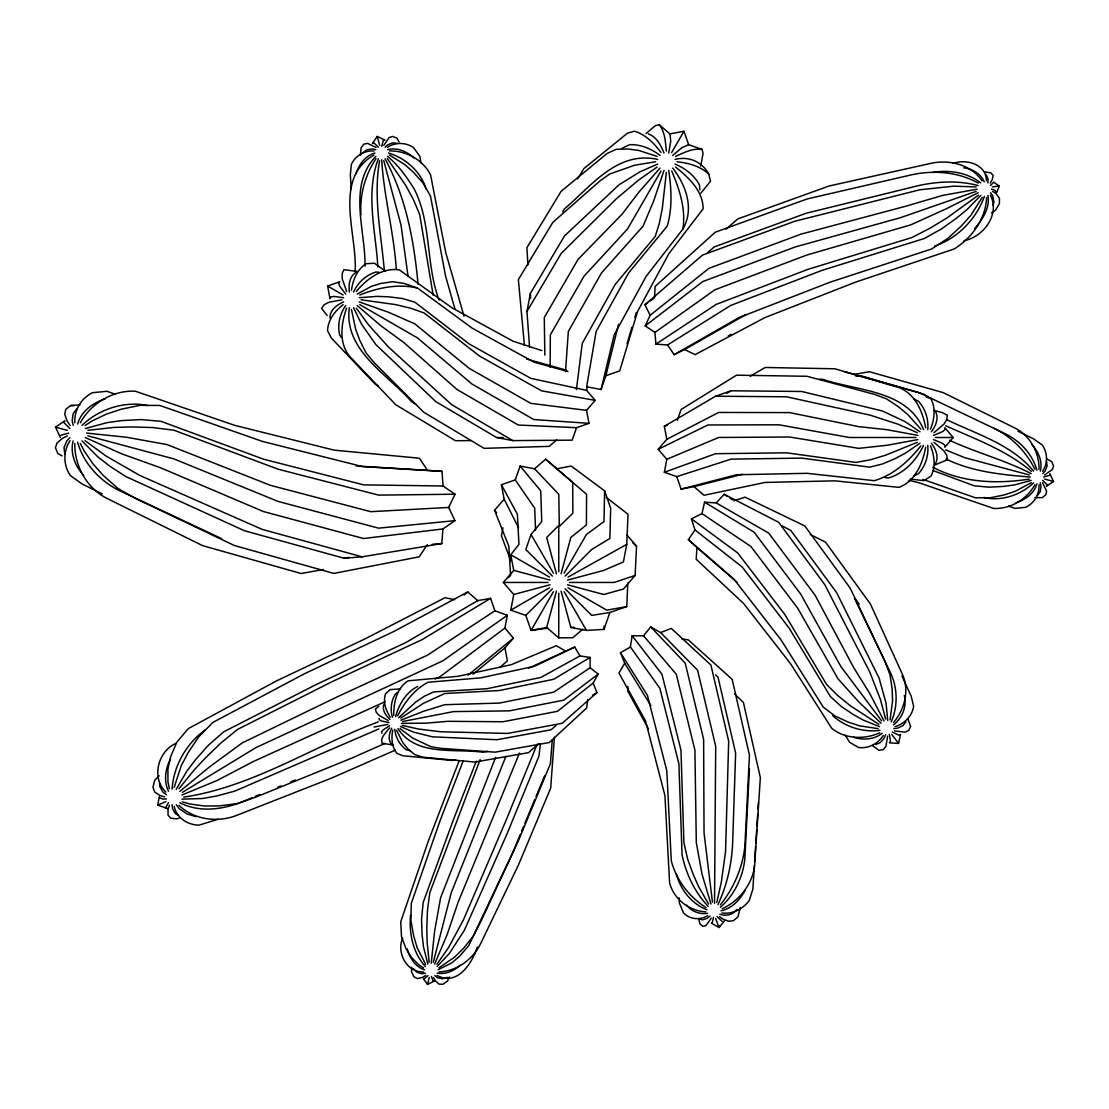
<?xml version="1.0" encoding="UTF-8"?>
<svg xmlns="http://www.w3.org/2000/svg" width="1109" height="1109" viewBox="0 0 1109 1109"><rect width="100%" height="100%" fill="white"/><g stroke="black" fill="none" stroke-linecap="round" stroke-linejoin="round"><path stroke-width="1.5" d="M627.902 686.596L627.902 691.462L648.46 728.876M550.133 367.273L550.341 334.835L583.944 276.266L627.5 229.036L661.006 170.994M410.538 915.105C408.874 933.168 412.895 952.894 425.44 966.563M518.541 527.745L504.151 499.175L501.407 484.744L515.269 479.92L520.107 466.043L534.538 468.788L545.656 459.209L556.773 468.788L571.204 466.043L604.613 490.857L603.989 521.563L586.467 534.469L564.121 573.173M561.085 591.152L570.816 627.458L586.467 630.439L603.989 629.385L604.058 626.1M74.885 422.779C74.012 410.15 81.179 398.048 92.657 392.683L106.949 391.283L115.073 394.18M1038.981 484.758C1039.632 494.226 1034.253 503.306 1025.645 507.326L1014.929 508.379L1008.538 506.092M927.762 429.668C928.718 419.382 925.474 408.874 918.432 401.25L914.176 399.115M567.461 580.118L603.767 570.386L623.424 561.93L626.765 544.353L627.999 514.229L606.221 497.387M411.675 967.242L411.481 971.803L414.045 976.904L417.483 978.568L422.404 977.486L425.717 975.463M565.133 588.824L591.707 615.398L609.881 612.487L626.765 606.595L627.777 583.126M714.529 903.364L715.693 746.218L697.589 670.224L660.617 632.574L650.706 626.89L643.567 635.776L632.116 635.776L630.425 647.004L659.841 688.273L678.902 763.81L682.049 854.679C685.944 873.781 694.719 892.177 708.207 906.386M567.461 584.776L603.767 594.507L623.424 589.031L635.11 575.474L636.552 546.169L626.737 534.788M749.421 768.981L744.818 859.281C742.711 877.427 734.352 895.296 720.337 907.273M887.671 736.099L885.897 746.44L883.277 749.573L878.896 750.336L872.353 745.511M172.089 789.192C173.461 766.028 186.478 743.321 205.193 729.944M654.462 298.099L655.169 286.399L715.222 232.238L807.116 198.955L910.933 174.972C933.307 169.899 958.01 171.743 978.249 183.096M986.608 197.402C985.887 218.75 971.928 237.922 954.225 248.957L855.746 282.074L765.113 317.507L695.08 354.617L684.558 349.543L674.175 354.672L667.521 344.982L655.932 344.137L654.92 332.437L645.23 325.866L650.137 315.289L708.942 268.336L800.989 234.138L905.485 206.302L942.678 195.406L977.195 189.154M349.349 307.637C343.527 350.319 387.54 374.163 411.494 401.666L415.889 404.3M666.357 172.436L662.309 208.395L659.259 223.588L655.197 236.467L615.065 284.611L582.253 343.402L576.403 389.509M431.249 963.208L434.562 931.546L440.592 897.763L495.626 757.364M754.397 865.256L752.872 889.03L749.282 900.411C743.058 909.033 732.592 914.37 721.89 913.026M754.619 861.859L755.617 846.569M755.825 843.173L756.712 829.587M756.934 826.191L757.697 814.297M758.029 809.196L758.459 802.403M565.493 371.654L568.349 331.425L601.508 272.939L643.137 226.07L653.672 200.951L664.028 170.426M554.403 737.208L550.688 788.111L518.444 865.02L481.209 942.442C473.723 958.717 457.31 971.29 439.095 971.844M884.025 720.975L869.775 693.541L853.486 667.244L815.06 595.173L768.731 533.138L716.248 502.932L704.548 502.183L701.997 513.619L691.434 518.804L694.955 529.95L688.37 539.681L697.006 547.541L696.161 559.227L743.626 603.504L790.592 663.75L831.708 728.294C845.072 739.218 864.507 739.731 879.811 732.772M82.024 440.883L97.786 456.825L109.777 466.14L125.705 476.51L244.368 530.712L344.053 558.229L362.158 556.829L441.812 543.576L442.921 528.938L454.953 520.648L448.674 507.451L455.037 494.212L443.046 486.005L363.71 484.869L263.54 459.195L160.957 421.323L140.968 419.562L121.99 420.574L106.949 422.654L85.324 428.573M360.467 155.315L361.049 147.788L363.904 144.101L367.564 143.366L376.034 147.414M552.282 739.925L550.411 763.754L518.18 841.274L480.973 921.302L473.252 936.162L463.465 948.389L454.551 957.192L439.053 967.755M990.434 185.522L993.664 182.209L999.306 186.035L996.672 192.55M668.685 170.426C671.527 188.821 672.47 208.048 667.244 226.097L628.595 272.966L596.143 331.452L586.647 386.764L601.064 389.522L614.164 334.89L646.159 276.321L682.881 229.092C686.069 209.157 679.429 189.168 671.707 171.008M540.305 744.264L538.946 756.199L507.007 833.926L464.352 930.312L449.214 953.671L437.126 966.494M987.786 182.902L988.202 179.506L986.331 174.903M381.718 146.333L383.34 140.372L384.934 140.094L377.254 136.449L372.43 143.449L373.955 142.881L378.335 147.234M587.825 699.516L586.619 708.013L549.288 742.517L495.168 752.165L440.98 748.381L430.902 746.717L412.548 738.012L400.113 728.627M713.489 917.24L712.2 923.145M379.597 160.694C373.04 197.527 381.344 234.637 384.393 271.345M392.752 730.069C391.2 737.97 391.657 746.801 396.87 753.33L402.941 755.77L452.43 760.469L455.744 759.873M383.95 704.063C381.787 709.968 385.724 715.624 389.966 719.422M329.941 318.02C329.789 309.965 336.928 304.753 343.651 301.911M73.125 440.911C69.936 453.29 75.162 466.168 83.522 475.331M1040.297 471.159C1042.848 461.413 1038.287 451.515 1031.786 444.362M351.47 290.184C352.898 279.939 357.126 269.432 366.178 263.679L374.551 263.263L385.502 271.483M165.934 801.627L157.728 805.051L159.294 796.761M435.158 678.971L439.857 676.837L504.886 628.096L507.298 615.273L494.919 610.782L490.58 598.361L477.729 600.634L405.922 642.513L315.94 684.655L223.658 731.857L208.409 745.206L195.919 759.221L186.95 770.949L176.234 789.261M925.668 447.135C922.868 463.188 915.313 481.07 899.108 487.364L834.897 480.835L765.141 482.443L704.007 495.279L694.04 486.643L681.106 489.111L676.767 476.634L664.346 472.282L666.8 459.292L658.205 449.284L666.8 439.289L718.632 412.451L789.566 412.603L858.754 426.646L887.117 429.724L917.864 435.393M529.548 347.062L526.955 311.477L530.365 293.469L564.481 235.954L618.974 184.829L640.17 171.715L657.651 164.063M700.708 166.031L703.064 153.541L702.094 149.396L688.647 144.697L681.966 147.636L672.706 155.399M502.932 527.829L501.407 535.841L510.875 560.877M548.123 628.165L531.059 630.439L525.805 615.398L510.778 610.158L513.744 594.507L503.347 582.447L513.744 570.386L510.778 554.75L518.957 544.353L517.376 514.229L501.407 484.744M357.167 305.529L380.955 325.81L403.981 342.667L456.894 389.411L518.236 425.01L576.541 427.7L588.99 423.333L586.55 410.358L595.173 400.349L586.578 390.368L587.202 387.124M668.672 153.07L670.751 141.162L669.961 133.912L659.162 124.61L655.086 125.844L646.02 133.635M890.07 719.769L892.565 701.068L892.163 689.063L890 674.716L884.774 660.992L850.201 588.144L804.787 525.929L745.082 497.165L733.895 500.755M889.335 734.283L890.513 741.394L889.432 742.836L898.526 743.418L900.508 734.532L898.817 735.17L892.329 732.037M174.155 787.432L181.169 765.889L188.211 752.484L198.774 736.778L212.873 722.43L303.838 674.064L393.501 631.645L467.79 591.943L477.729 600.634M740.257 907.356L737.998 916.81L733.479 920.65L728.793 921.274L722.999 919.139L719.464 916.561M601.064 389.522L605.874 375.688L618.545 324.244M716.774 902.49L721.321 882.168L725.549 851.615L728.682 741.145L710.911 665.026L671.278 628.401L660.617 632.574M433.314 962.21L451.28 892.606L505.954 756.255M429.335 977.486L427.464 984.39L423.555 978.859M582.71 629.233L572.868 637.73L558.756 637.855L546.695 627.458L556.427 591.152M561.085 573.755L570.816 537.435L586.411 524.917L586.578 494.281L556.773 468.788M395.622 716.65C398.852 704.34 406.13 692.266 417.774 686.374M992.999 205.415L993.941 202.198L992.763 195.891L990.531 192.716M627.029 343.735L631.908 327.321M634.819 317.479L636.289 312.544M169.427 805.176L168.027 809.487L168.041 815.17L170.703 818.179L176.899 818.899L179.783 817.721M984.404 196.335C976.419 218.917 957.386 238.546 934.624 246.115M459.043 761.024L428.06 841.786L400.751 921.759L401.472 936.578L406.033 948.722L411.481 957.427L418.8 964.802L423.555 967.852M677.308 420.394L681.106 409.471L736.515 375.189L806.992 376.284L874.266 394.305L886.535 398.852L898.235 406.587L907.509 414.309L920.872 429.141M378.308 158.809C365.249 193.687 375.812 231.324 377.85 267.033M520.107 466.043L540.748 490.857L541.733 521.563L531.059 534.469L525.805 549.496L552.393 576.084M576.541 427.7L572.175 440.162L512.788 440.606L496.61 437.542L435.809 401.624L375.729 344.455L361.423 323.939L353.535 307.623M682.881 229.092C694.581 208.866 685.972 185.092 672.719 168.111M603.989 629.385L609.881 612.487M346.646 308.15C341.031 323.468 338.647 342.723 349.529 356.28L395.719 404.702L455.466 440.703L471.02 440.606M402.692 938.062C396.163 952.52 406.767 972.676 423.596 971.928M930.465 429.141C934.36 419.576 935.954 408.362 930.992 398.852L923.949 394.305L862.802 376.284L855.898 376.173M77.616 424.095C81.179 411.134 93.045 402.747 105.327 398.838M1036.915 483.76C1034.253 493.477 1025.354 499.771 1016.149 502.71M935.192 464.033C939.351 457.13 935.774 449.034 931.38 443.226M463.312 760.622L439.899 821.159L411.287 903.391L410.898 920.137L413.588 935.566L417.136 947.571L425.593 964.303M476.329 761.148L453.262 820.106L423.181 902.463L421.545 919.306L422.099 934.901L423.527 947.072L427.88 964.123M480.128 759.582L429.793 892.717L427.45 910.586L426.826 927.928L427.076 941.846L429.155 962.238M519.539 752.956L458.1 902.269L447.093 934.762L434.631 964.081M537.13 744.319L505.87 820.785L463.451 919.846L448.674 947.391L436.932 964.234M520.343 834.273L512.483 853.181L468.719 945.644L459.833 955.986L451.82 962.875L438.069 969.807M521.646 831.126L523.614 826.399M524.917 823.238L534.746 799.603M536.049 796.456L544.561 775.967M891.137 721.959C898.096 706.378 897.68 687.732 890.319 672.373L854.429 598.181M391.671 728.197C389.162 733.299 387.637 740.022 391.837 744.694M719.963 925.433L719.062 927.54L711.354 923.145M356.003 173.808C358.928 164.589 365.221 155.704 374.953 153.028M170.55 758.889C165.38 768.676 163.522 780.986 168.485 791.216M885.634 734.74L884.053 738.303L880.241 742.656L875.736 744.527M717.967 904.542C726.714 885.994 731.399 865.602 732.55 845.155L735.641 753.122L718.05 677.308L715.555 674.937M477.272 947.003C472.143 963.61 456.963 986.553 437.057 975.393M449.492 976.96L447.481 981.063L442.851 984.307L439.081 984.127L435.366 980.813L433.48 977.459M383.797 145.334L389.107 137.599L392.641 136.407L396.967 138.168L399.115 141.994M923.575 445.319C916.505 460.027 904.389 473.446 888.295 478.007L884.927 477.605M397.618 715.846C404.605 702.33 414.336 689.327 428.116 682.243L480.724 677.862L534.469 666.287L574.753 647.032L579.938 655.946L590.099 657.429L590.154 667.743L598.222 674.12L593.135 683.061L557.439 711.313L503.098 721.751L448.036 721.307L425.856 723.165L401.472 723.401M982.227 197.416L970.902 215.215L961.337 225.986L947.959 238.296L931.546 249.012L830.267 282.13L738.982 317.576L674.175 354.672M353.563 291.986C357.874 282.601 365.928 275.115 375.84 272.038L379.015 272.218M711.257 918.113L705.989 925.571L703.092 926.375L700.001 923.963L698.906 919.666M70.089 440.689C63.019 451.183 63.171 465.253 70.421 475.636L82.108 483.995L102.222 493.865M1042.571 471.325C1047.88 463.451 1047.769 452.902 1042.321 445.111L1033.56 438.845L1018.076 431.249M671.694 152.488L683.948 131.264L669.961 133.912M553.405 591.721L531.059 630.439L546.695 627.458M630.425 647.004L620.499 652.674L624.686 663.237L618.961 673.052L645.507 720.836L664.929 795.555L669.6 882.93C673.815 899.108 689.243 911.002 705.809 911.848M526.955 311.477L561.154 253.49L616.327 198.802L638.576 180.102L657.082 167.085M80.361 422.751C91.063 403.246 112.91 390.091 135.312 391.2L234.734 425.357L334.156 450.143L419.41 458.225L427.533 470.341L442.02 471.367L443.046 486.005M562.707 211.819L564.453 208.894C591.693 185.647 617.339 150.561 657.651 159.405M1034.863 484.772C1026.837 499.41 1010.451 509.267 993.65 508.435L919.084 482.817L909.144 480.336M577.65 178.896L583.833 168.623L627.403 133.219L634.39 131.209C645.674 134.549 654.185 143.255 660.978 152.488M990.212 183.068L992.25 179.81L993.082 175.388L990.919 172.879L984.931 171.923M345.731 305.543C339.77 313.972 337.316 324.687 339.604 334.807L341.35 337.469M376.006 158.642C365.138 175.028 359.524 195.045 360.966 214.689M745.206 890.167C740.077 899.69 732.023 908.576 721.016 910.808M427.325 544.699L419.119 556.857L333.795 573.422L234.373 545.517L134.993 498.163L117.748 488.307L103.414 475.581L93.017 463.895L84.09 450.836L80.305 443.434M931.38 431.761C935.774 425.953 939.351 417.857 935.192 410.968M76.965 408.514L73.18 413.602L72.182 420.658L73.166 425.315M1037.414 495.46L1040.256 491.634L1041.004 486.338L1040.27 482.845M178.937 788.776L194.435 769.632L205.9 757.475L220.885 743.016L237.589 729.403L331.591 681.896L421.988 639.685L490.58 598.361M974.451 228.814C982.449 219.721 990.143 208.062 987.953 195.364M883.291 735.489C877.968 743.654 868.458 748.88 858.602 747.508L849.688 742.351L845.155 735.059M168.526 802.569L165.518 807.934L167.334 808.53L157.728 805.051M920.872 445.846C908.77 461.15 893.341 475.137 874.266 480.682L806.992 473.321L736.515 474.749L681.106 489.111M720.337 904.889C733.631 888.364 742.392 868.056 744.832 846.971L749.448 755.146L732.203 679.387L688.315 639.893L681.841 638.95M724.593 920.65L719.062 927.54L715.568 918.432M893.549 722.486C904.514 709.746 909.477 690.935 902.74 675.048L870.385 603.934L825.498 542.135L810.291 534.51M736.736 909.532C733.174 914.939 725.66 916.422 719.81 914.218M905.97 721.862L902.92 725.66L897.666 728.1L893.799 728.613M700.846 193.202L710.522 181.211L708.762 174.141C702.149 161.623 688.537 155.912 675.034 159.433M428.019 975.615L423.888 978.997M980.841 195.378L967.02 209.573L956.166 218.459L941.499 228.898L924.338 238.504L822.157 270.319L730.665 305.46L667.521 344.982M356.28 291.459C366.732 278.955 382.217 267.255 399.406 269.903L451.737 307.664L512.954 341.142L541.83 350.61M933.473 435.393L942.498 431.664L944.896 429.724L944.868 427.783L953.213 437.501L944.868 447.204L944.896 445.263L942.498 443.323L933.473 439.594M508.185 577.803L510.611 575.474L508.823 546.169L494.559 510.292L504.151 499.175M473.086 674.203L504.928 647.906L513.453 638.119L504.886 628.096M398.713 717.717L415.612 702.122L424.414 696.189L433.73 691.905L487.031 688.717L540.942 677.419L579.938 655.946M69.867 437.625L66.692 441.16L64.017 447.773L64.752 454.08M1042.737 473.626L1045.122 470.965L1047.118 466.002L1046.577 461.289M389.536 727.878L383.187 735.919L381.662 739.772L381.981 743.252L393.071 744.971M716.248 502.932L724.177 494.254L778.657 522.297L824.736 584.595L869.706 671.888L880.394 699.377L885.689 719.159M659.994 168.097L638.729 192.328L622.246 214.009L578.039 259.395L544.283 317.521L544.838 355.116M375.84 156.369C347.408 185.813 365.665 230.783 365.027 266.132M159.169 775.704L154.706 780.32L152.945 787.321L154.733 792.02L160.043 795.597L164.631 796.844M525.805 615.398L552.393 588.824M565.133 576.084L591.707 549.496L609.881 538.461L610.657 508.185L604.613 490.857M82.066 425.288C98.951 409.152 124.458 400.723 147.372 405.492M1033.588 482.872C1020.737 495.058 1001.164 501.684 983.835 497.442M385.086 147.22L387.748 144.835L392.697 142.825L397.424 143.38M460.083 965.177C454.205 971.054 445.527 974.589 437.209 973.134M499.688 667.632L507.423 660.798L504.928 647.906M593.135 683.061L596.947 692.64L562.208 723.29L507.756 733.423L440.925 731.788L418.564 729.057L402.276 725.411M726.062 229.203L737.679 218.972L829.005 186.021L930.423 163.467C948.902 159.197 971.096 164.395 982.019 180.878M179.838 791.382L209.268 767.109L242.303 742.864L336.886 697.02L427.409 655.197L494.919 610.782M538.891 743.543L528.522 752.664L474.915 762.063L422.945 757.184L414.766 754.605L407.904 748.852L402.872 742.739L396.62 730.332M556.732 439.885L549.246 446.359L484.12 448.341L423.638 412.16L374.385 362.906L366.025 352.842L359.76 340.297L355.601 328.971L351.442 309.439M556.219 725.355L551.118 729.764L496.943 739.731L432.316 736.82L413.394 732.065L400.418 726.492M650.137 315.289L644.953 304.725L702.454 255.139L794.668 221.287L919.597 189.833L953.879 186.146L976.1 186.936M707.833 252.436L714.348 246.863L806.257 213.219L910.17 187.671C932.142 181.724 955.903 179.589 978.096 185.55M464.089 595.089L467.79 591.943M343.125 304.642C334.973 310.991 327.987 319.905 327.529 330.607L331.355 338.079L375.299 384.255L378.266 386.029M893.369 724.926C902.171 718.438 907.176 706.142 904.279 695.509M356.474 272.065C349.418 275.961 348.476 284.75 349.377 291.986M978.401 195.198L947.169 217.808L930.243 228.08L911.764 237.603L808.045 269.307L716.178 304.421L655.932 344.137M710.051 916.048L707.32 918.28L702.662 919.846L698.656 918.751M467.97 675.201L513.453 638.119M378.876 706.308L375.341 709.095L376.353 712.435L379.209 715.43L388.108 720.503M80 404.84L70.629 405.575L65.722 409.387L64.738 414.253L67.122 421.06L70.13 425.551M645.23 325.866L702.801 281.561L795.014 247.03L900.161 217.78L976.17 191.372M397.687 692.321L395.331 694.137C391.075 701.013 390.16 709.552 392.42 717.273M919.957 443.226L904.986 453.415L894.866 458.724L882.334 464.033L869.567 467.152L801.71 458.114L731.094 459.14L676.767 476.634M598.222 674.12L563.802 700.139L509.308 710.855L453.567 711.604L402.539 721.529M363.253 152.529L367.079 149.701L372.361 148.953L375.854 149.687M400.834 718.036L423.513 703.272L444.764 693.513L499.424 690.519L553.654 679.276L590.099 657.429M933.986 432.676L943.939 424.109L946.809 419.646L947.266 415.182L942.123 412.562L933.944 410.372M654.92 332.437L714.917 289.782L806.811 255.042L910.669 224.905L946.393 208.728L978.193 192.744M507.298 615.273L442.879 660.812L255.722 747.729L182.43 792.325M644.953 304.725L647.67 302.84M650.387 300.941L653.104 299.056M60.385 437.431L55.505 427.187L64.849 420.755L64.1 422.779L69.895 428.628M1043.624 476.995L1049.585 475.373L1049.849 473.765L1053.508 481.458L1046.494 486.283L1047.062 484.758L1042.71 480.377M991.529 212.942L995.577 210.169L999.431 203.474L999.472 198.345L996.076 193.576L992.513 191.33M882.223 733.285C874.183 739.648 863.162 740.299 853.639 737.319M590.154 667.743L553.71 692.155L499.48 703.078L444.806 704.686L423.541 711.271L400.848 720.185M357.181 294.079L371.543 286.288L381.025 283.391L392.6 281.714L404.078 283.419L417.566 288.104L472.157 328.125L533.9 362.13L567.974 371.557M85.102 425.509L92.089 420.976L106.353 414.128L121.186 409.221L139.97 405.367L159.835 405.45L262.279 441.368L362.421 466.57L442.02 471.367M1031.301 482.706L1015.373 491.245L1004.241 494.919L990.157 497.816L975.255 497.747L922.951 479.407M373.941 155.094C332.561 178.549 357.514 234.651 355.13 271.234M666.8 439.289L664.346 426.3L715.555 396.218L731.094 390.784L801.71 391.491L882.334 410.968L904.986 421.572L919.957 431.761M750.239 376.228L765.141 367.481L834.897 368.784L899.108 387.623C915.313 393.931 922.868 411.799 925.668 427.852M389.536 725.73L383.173 729.93L381.621 731.774L381.926 733.257M592.511 695.232L596.947 692.64M510.778 610.158L549.482 587.812M568.03 577.096L626.765 544.353M726.7 393.307L731.094 390.784M684.558 349.543L745.969 314.568M387.388 147.372C395.248 142.077 405.811 142.188 413.588 147.636L419.867 156.397L421.087 163.065M728.253 335.888L731.288 334.266M176.289 743.252C158.019 750.876 150.963 777.908 165.906 792.089M914.176 475.872L918.432 473.737C925.474 466.113 928.718 455.605 927.762 445.319M67.358 435.906L62.506 438.291L57.044 442.99L55.45 447.703L57.807 453.456L62.173 455.924M1044.623 474.915L1052.358 469.592L1053.55 466.071L1051.789 461.746L1046.688 458.863M658.205 449.284L707.889 424.969L779.086 424.802L849.425 437.501L916.062 437.501M722.222 908.756C738.899 901.16 751.652 885.107 754.536 866.933L760.344 777.575L743.39 702.399L734.671 694.054M427.464 984.39L435.116 980.703M622.177 148.232L629.718 144.641C640.766 144.281 651.316 148.772 659.98 155.385M917.351 442.311L885.218 455.342L870.274 459.805L856.079 462.425L786.558 452.819L715.555 453.706L664.346 472.282M675.603 156.411C683.906 152.668 692.723 147.982 702.094 149.396M528.646 668.173L574.753 647.032M707.681 915.701C699.973 920.345 689.701 919.583 683.463 912.804L679.318 902.892L679.11 897.791M385.045 701.734L253.102 761.633L216.99 780.542L181.931 795.014M378.321 721.848C313.431 746.038 253.143 786.877 183.72 797.108M378.834 728.932L234.817 791.091L217.031 795.929L202.795 798.48L181.945 799.159M385.031 743.39L352.108 757.96L255.846 797.108L237.215 803.595L218.958 805.938L204.236 805.98L189.75 803.983L182.458 801.862M395.289 750.1L331.854 777.964L237.825 814.921C218.515 822.989 194.283 820.133 178.979 805.314M666.8 459.292L718.632 437.473L789.566 437.001L858.754 448.355L887.117 445.263L917.864 439.594M252.076 797.662C229.923 808.198 202.808 814.519 179.866 802.736M255.292 796.345L260.102 794.391M277.735 787.196L280.937 785.879M290.558 781.956L295.368 780.001M60.745 435.282L68.689 433.12M217.932 819.274L199.01 825.138C187.712 824.999 176.678 817.943 174.21 806.52M359.787 294.98C377.919 287.772 398.27 283.377 417.566 288.104M895.171 726.575C904.514 723.761 912.194 716.095 913.636 706.253L911.196 696.244L901.95 676.005M343.651 297.725L333.961 296.436L330.926 296.921L329.969 298.612L327.599 286.039L339.687 281.797L338.689 283.46L339.798 286.344L345.758 294.093M664.346 426.3L667.452 425.204M934.637 465.045L947.266 459.805L946.809 455.342L943.939 450.878L933.986 442.311M1031.148 480.405L1014.929 484.855L1003.645 486.407L989.408 487.17L974.423 485.853L932.752 470.466M605.874 375.688L619.737 370.877L637.509 311.587L668.907 253.601L703.12 208.866C703.175 191.011 688.564 177.509 675.617 167.099M635.11 575.474L614.178 582.447L569.471 582.447M963.943 240.681C983.447 237.146 1000.401 214.273 990.379 195.17M444.279 978.374L447.565 977.334M513.744 594.507L550.064 584.776M694.04 486.643L742.628 474.222M992.458 186.908L999.306 186.035M374.093 727.06L387.831 724.385M854.193 374.426L869.317 371.695L943.26 392.628L1015.165 428.157C1030.136 435.837 1039.396 452.569 1039.022 469.259M323.218 569.527L301.107 573.519L202.517 545.614L106.63 498.246C86.682 488.002 74.331 465.697 74.83 443.448M487.697 751.292L482.651 752.207C454.482 748.27 416.36 756.754 397.951 728.641M387.554 149.646C397.299 147.109 407.197 151.656 414.35 158.171M626.765 606.595L606.748 610.158L568.03 587.812M932.891 172.463C949.124 169.635 967.533 172.45 980.675 182.916M344.053 558.229L349.155 557.397M87.833 430.306L113.922 427.436L131.292 426.951L152.598 427.533L173.947 430.237L278.137 469.204L378.696 495.127L455.037 494.212M1029.263 479.116C996.728 484.12 962.515 482.845 932.78 467.236M425.523 973.203L422.085 973.716L416.942 972.288L413.324 968.531M359.274 297.697L377.337 296.366L388.746 296.824L402.262 298.501L414.877 302.175L469.121 343.929L530.781 378.349L586.578 390.368M953.088 163.411C966.424 158.559 986.414 164.284 986.4 180.864M442.921 528.938L363.544 538.53L263.374 511.512L160.819 467.887L121.893 453.9L85.296 437.57M879.991 730.318C863.079 732.633 845.308 726.991 832.623 715.624M655.641 161.734L634.584 165.241L609.659 174.044L599.761 181.1L552.781 222.41L518.36 279.593L524.418 345.273M341.849 299.818L328.943 302.272L324.23 304.698L321.61 308.33L327.127 315.566M454.953 520.648L378.585 528.161L278.04 501.407L173.863 458.89L87.819 435.837M707.681 913.317C699.904 914.648 691.545 911.432 686.679 905.221M570.816 627.458L573.935 627.181M432.15 544.325L441.812 543.576M400.349 688.897L390.077 689.632L385.364 694.165C382.979 702.177 385.863 710.522 390.271 717.287M448.674 507.451L370.739 511.679L270.388 485.326L167.057 444.584L126.357 437.223L86.502 433.078M166.433 798.937L163.037 799.104L159.724 797.856M373.955 150.976C364.487 150.311 355.407 155.69 351.387 164.298L350.333 175.028L351.262 188.78M935.275 437.501L953.213 437.501M503.347 582.447L548.054 582.447M496.61 437.542L503.375 437.57M715.555 396.218L786.558 396.786L870.274 415.182L897.736 424.109L917.351 432.676M70.629 405.575L73.984 405.603M1034.849 497.594L1042.169 497.664L1045.856 494.794L1046.577 491.148L1042.543 482.678M819.329 379.25L822.753 379.292C857.243 391.13 907.287 389.786 923.575 429.668M389.453 150.935C406.144 150.561 422.876 159.821 430.555 174.792L445.652 252.173L464.019 316.19M356.211 466.002L427.533 470.341M1030.261 477.036C1001.621 474.652 972.288 471.852 946.116 459.043M588.99 423.333L533.803 419.549L472.06 384.088L417.483 337.926L359.773 304.615M878.189 728.668L859.544 725.827L848.135 722.07L834.966 715.97L823.252 707.112L781.096 639.948L733.881 579.078L688.37 539.681M361.077 299.79L395.414 304.573L410.593 308.191L424.192 313.001L479.587 356.086L541.525 390.825L595.173 400.349M910.364 479.046L923.949 480.682L930.992 476.135C935.954 466.626 934.36 455.425 930.465 445.846M586.55 410.358L530.74 403.343L469.079 368.285L414.835 323.87L388.718 312.35L359.261 301.898M677.044 161.762C688.439 163.037 700.236 166.045 708.762 174.141M388.899 722.514L381.427 721.002L379.306 719.866L379.042 718.382M963.749 167.833C972.26 168.776 980.966 173.725 984.224 181.945M357.472 271.455L343.915 269.695L342.085 273.784L342.334 279.08L346.673 291.473M454.69 599.692L445.042 597.709L365.055 638.867L276.113 681.092L188.197 728.682L176.691 742.378L170.55 756.962L167.916 769.258L167.958 781.942L169.386 788.638M442.63 978.9L437.501 977.681L434.77 975.573M894.533 730.956L904.958 732.148L908.701 730.512L910.669 726.52L907.869 718.895M1029.277 474.957L964.733 457.67L945.603 449.866M1044.609 479.074L1053.508 481.458M55.505 427.187L67.372 430.361M513.744 570.386L550.064 580.118M991.432 189.126L994.274 189.889L996.45 192.19M362.158 556.829L262.029 529.34L139.762 475.428L106.228 456.173L85.06 440.647M410.413 750.835L406.116 749.629C399.587 744.832 395.553 737.277 394.749 729.265M844.795 371.778L919.347 392.697L1004.504 433.383C1019.684 440.523 1032.41 453.928 1036.957 470.271M926.334 397.105L931.283 398.491M526.678 359.053L566.644 370.254M221.772 538.711L120.839 491.287C100.6 481.75 83.632 463.895 77.575 442.103M196.071 816.64L187.074 814.006L179.436 808.794L176.276 804.76M388.441 152.987C405.423 158.019 420.949 171.659 425.953 188.793M879.562 726.631L863.37 720.157L853.237 714.515L841.343 706.516L830.391 696.549L789.123 628.082L742.115 566.907L694.955 529.95M657.069 156.397L638.548 150.394L627.916 148.966L616.271 149.313L607.15 153.444L561.085 191.344L526.886 247.723L527.926 264.871M707.001 909.782C691.628 903.904 680.219 889.529 676.338 873.726M424.581 969.89C415.404 966.826 409.595 957.954 407.253 948.93M949.415 440.245C976.128 452.708 1004.962 459.985 1031.162 473.654M945.644 425.759C975.144 438.998 1006.307 450.185 1031.342 471.353M946.393 419.535C976.558 434.215 1011.533 444.182 1033.616 471.186M675.034 164.077C685.099 168.277 694.262 175.167 699.474 184.912L699.876 189.902M178.105 815.129L175.527 813.84L172.519 808.697L172.131 804.69M389.439 155.038L404.799 164.576L413.546 172.366L423.097 183.124L430.486 196.057L445.582 276.072L454.995 309.175M781.803 525.735L790.786 530.421L836.56 592.511L879.132 678.195L886.049 703.161L887.727 720.517M648.391 133.884C656.68 136.92 660.881 145.362 664 153.056M878.827 724.302L850.52 705.865L837.933 695.703L826.579 684.461L784.839 614.511L737.721 552.975L691.434 518.804M993.886 428.213C1011.616 436.794 1026.158 451.668 1034.905 469.273M565.23 650.858L556.302 645.729L511.401 664.651L458.239 676.268L408.112 680.815C396.634 688.051 393.515 702.87 393.75 715.582M327.599 286.039L343.138 295.008M510.778 554.75L549.482 577.096M512.788 440.606L451.571 404.605L388.289 346.826L368.95 325.367L356.252 308.136M704.548 502.183L754.106 532.195L800.809 594.244L840.802 666.426L881.572 720.808M706.128 907.578C689.243 897.098 676.296 880.102 671.278 860.82L666.814 770.713L647.434 695.357L620.499 652.674M724.177 494.254L726.963 496.111M729.736 497.969L732.508 499.826M701.997 513.619L750.918 546.501L797.69 608.189L838.03 678.833L858.713 701.845L881.031 723.207M722.125 921.274L717.052 916.561M166.419 794.793L163.009 792.186L159.696 786.323L159.627 783.023M545.656 459.209L572.688 482.304L572.868 513.231L558.756 527.038L558.756 571.745M387.526 156.327C398.505 165.366 406.823 177.093 414.253 189.098C431.72 223.297 425.662 264.427 439.109 300.165M697.006 547.541L736.958 582.197M632.698 542.689L636.552 546.169M534.538 468.788L558.784 494.281L559.31 524.917L546.695 537.435L556.427 573.755M650.706 626.89L685.196 663.14L703.619 739.301L704.035 832.859L712.463 902.171M494.559 510.292L496.693 512.76M643.567 635.776L676.282 674.244L694.927 750.128L696.3 842.507L702.025 874.225L710.966 904.029M387.36 158.615L405.825 185.577L413.435 199.634L419.687 214.522L433.162 295.133M632.116 635.776L661.962 674.244L680.968 750.128L683.879 842.493L687.552 858.782L693.125 874.225L698.531 886.465L708.568 904.029M891.788 734.435L898.526 743.418M856.093 600.024L859.156 604.211M515.269 479.92L534.704 508.185L535.536 530.047M659.162 124.61C665.081 132.013 665.428 141.994 666.329 151.06M433.286 981.423L431.401 976.488M624.686 663.237L650.872 705.629M531.059 534.469L553.405 573.173M564.121 591.721L586.467 630.439M385.059 158.781C406.046 197.527 414.031 240.847 418.065 284.375M683.948 131.264L688.647 144.697M377.254 136.449L379.638 145.348M383.756 160.68L401.042 225.21L408.057 276.404M396.301 269.21C393.889 232.349 383.866 196.543 381.676 159.696M530.365 293.469L530.657 298.571M558.756 593.163L558.756 637.855"/></g></svg>
